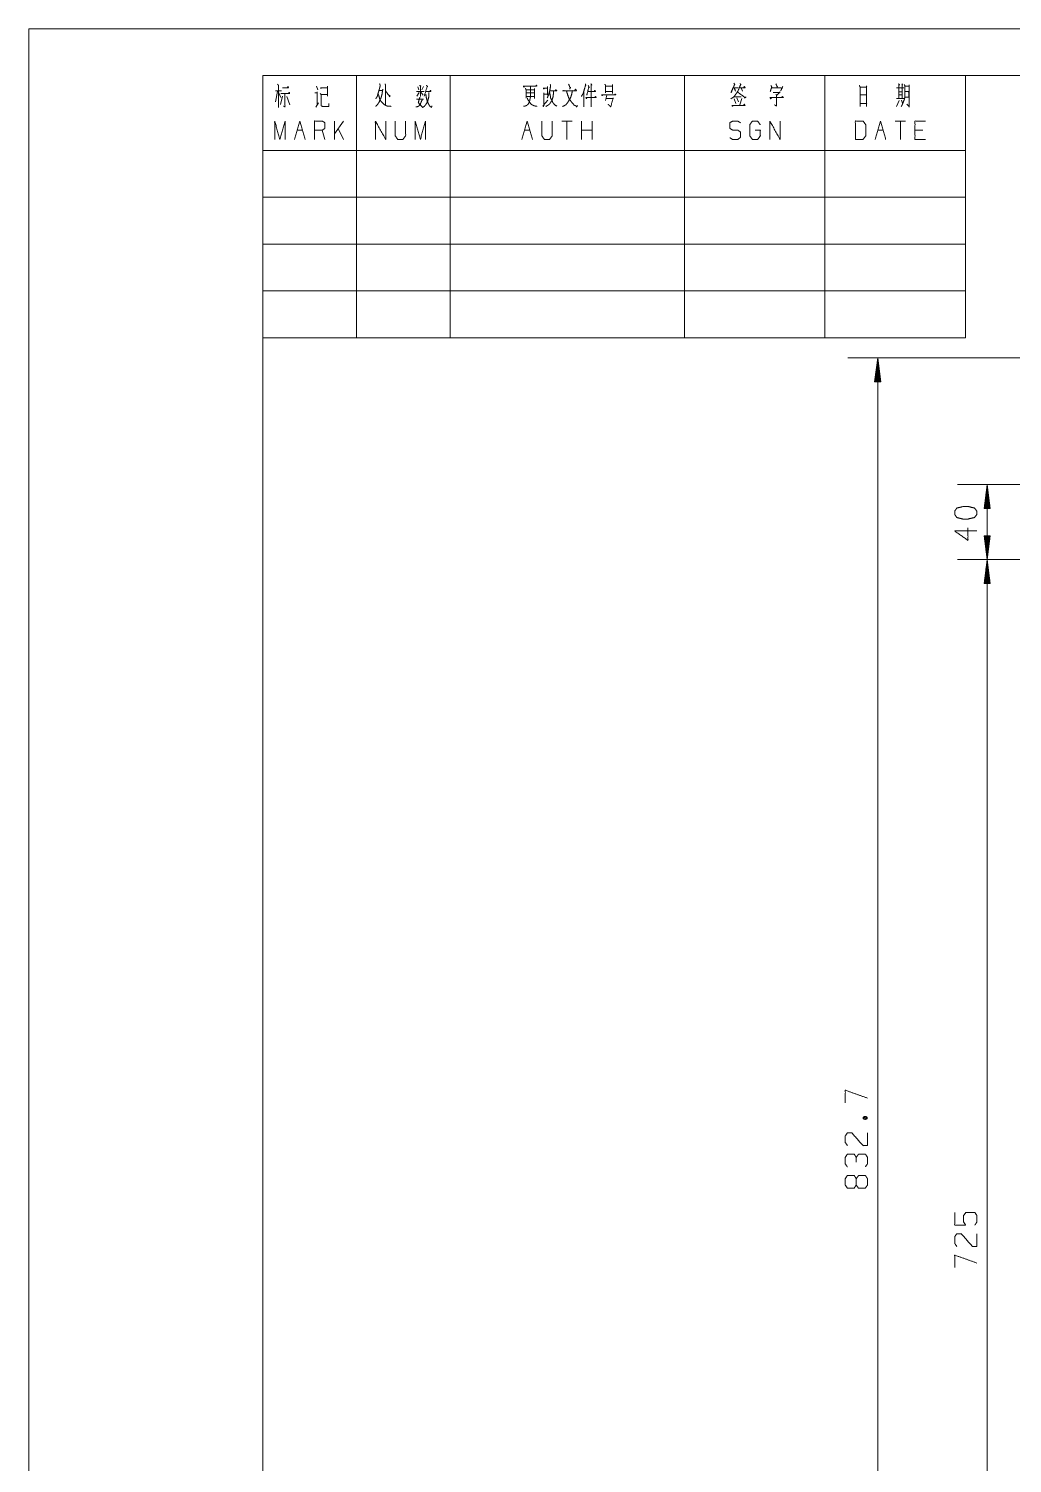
# Model space of a CAD drawing. Header units: millimetres. Extents: x 0 to 420, y 0 to 297.
# Drawn here: x 0 to 105, y 143.9 to 297 of the extents above; entities that cross this region are included whole.
import ezdxf

# ---------------------------------------------------------------- set-up
doc = ezdxf.new("R2010")
doc.units = ezdxf.units.MM
doc.layers.add('101', color=7, linetype='Continuous', true_color=0xffffff)

msp = doc.modelspace()

# ---------------------------------------------------------------- linework, layer by layer
at = {"layer": '101', "color": 133, "linetype": 'Continuous', "lineweight": 18}
for p, q in [((420, 297), (0, 297)), ((0, 297), (0, 0)), ((25, 292), (100, 292)), ((25, 292), (25, 5)), ((25, 292), (100, 292)), ((25, 292), (25, 264)), ((415, 292), (25, 292)), ((25, 292), (100, 292)), ((35, 292), (35, 264)), ((45, 292), (45, 264)), ((70, 292), (70, 264)), ((85, 292), (85, 264)), ((100, 292), (100, 264)), ((25, 284), (100, 284)), ((25, 279), (100, 279)), ((25, 274), (100, 274)), ((25, 269), (100, 269)), ((25, 264), (100, 264))]:
    msp.add_line(p, q, dxfattribs=at)
at = {"layer": '101', "color": 72, "linetype": 'Continuous', "lineweight": 18}
for p, q in [((62.33, 291.05), (62.33, 290.09)), ((93.22, 291.13), (93.33, 290.98)), ((26.57, 290.3), (26.35, 289.18)), ((26.36, 290.36), (26.98, 290.36)), ((26.69, 290.14), (26.91, 289.66)), ((27.11, 289.78), (26.88, 288.91)), ((27.56, 289.76), (27.87, 288.87)), ((30.74, 290.88), (30.87, 290.49)), ((31.13, 290.07), (31.22, 289.97)), ((37.42, 290.41), (37.77, 290.41)), ((41.4, 289.47), (42.16, 289.47)), ((41.69, 290.2), (41.43, 289.78)), ((41.53, 290.78), (41.66, 290.49)), ((41.88, 290.18), (42.11, 289.91)), ((42.14, 290.82), (41.95, 290.49)), ((53.1, 289.76), (53.98, 289.76)), ((53.11, 290.49), (53.99, 290.49)), ((53.11, 290.14), (53.98, 290.14)), ((54.01, 290.63), (54.01, 289.56)), ((55, 290.16), (55, 288.89)), ((55.02, 290.01), (55.35, 290.01)), ((55.4, 290.82), (55.37, 289.89)), ((59.27, 290.28), (59.27, 288.65)), ((61.56, 290.86), (62.32, 290.86)), ((61.56, 290.28), (62.32, 290.28)), ((61.73, 289.91), (61.56, 289.33)), ((61.6, 289.56), (62.33, 289.56)), ((75.31, 289.52), (75.48, 289.02)), ((75.35, 289.72), (76.07, 289.72)), ((75.6, 289.62), (75.76, 289.2)), ((76.13, 289.56), (75.92, 288.89)), ((76.04, 290.67), (76.21, 290.34)), ((92.86, 289.95), (93.25, 289.95)), ((30.65, 288.62), (30.93, 289.08)), ((92.92, 289.33), (92.65, 288.71)), ((93.18, 289.37), (93.28, 289.04)), ((93.75, 288.94), (94, 288.69)), ((33.59, 287.14), (32.63, 285.78)), ((32.63, 285.18), (32.63, 287.14)), ((58.02, 287.14), (56.9, 287.14)), ((57.46, 287.14), (57.46, 285.18)), ((59.02, 285.18), (59.02, 287.14)), ((60.14, 285.18), (60.14, 287.14)), ((93.6, 287.14), (92.49, 287.14)), ((93.05, 287.14), (93.05, 285.18)), ((28.66, 286.17), (29.22, 286.17)), ((31.62, 285.18), (31.34, 286.17)), ((33.59, 285.18), (33.04, 286.36)), ((52.94, 286.17), (53.49, 286.17)), ((60.14, 286.17), (59.02, 286.17)), ((90.65, 286.17), (91.2, 286.17)), ((95.45, 286.17), (94.61, 286.17)), ((89.09, 180.65), (89.52, 180.81))]:
    msp.add_line(p, q, dxfattribs=at)
at = {"layer": '101', "color": 22, "linetype": 'Continuous', "lineweight": 18}
for p, q in [((124.04, 261.86), (87.46, 261.86)), ((90.63, 261.86), (90.3, 259.32)), ((90.46, 259.32), (90.46, 260.51)), ((90.51, 259.32), (90.51, 260.9)), ((90.56, 259.32), (90.56, 261.28)), ((90.61, 259.32), (90.61, 261.67)), ((90.63, 95.33), (90.63, 261.86)), ((90.97, 259.32), (90.63, 261.86)), ((90.66, 259.32), (90.66, 261.67)), ((90.71, 259.32), (90.71, 261.28)), ((90.76, 259.32), (90.76, 260.9)), ((90.81, 259.32), (90.81, 260.51)), ((90.3, 259.32), (90.3, 259.35)), ((90.3, 259.32), (90.3, 259.35)), ((90.3, 259.32), (90.97, 259.32)), ((90.36, 259.32), (90.36, 259.74)), ((90.41, 259.32), (90.41, 260.12)), ((90.86, 259.32), (90.86, 260.12)), ((90.91, 259.32), (90.91, 259.74)), ((90.96, 259.32), (90.96, 259.35)), ((90.96, 259.32), (90.96, 259.35)), ((118.64, 248.33), (99.14, 248.33)), ((102.31, 248.33), (101.98, 245.79)), ((102.29, 245.79), (102.29, 248.13)), ((102.65, 245.79), (102.31, 248.33)), ((102.31, 240.33), (102.31, 248.33)), ((102.34, 245.79), (102.34, 248.13)), ((102.09, 245.79), (102.09, 246.59)), ((102.14, 245.79), (102.14, 246.97)), ((102.19, 245.79), (102.19, 247.36)), ((102.24, 245.79), (102.24, 247.75)), ((102.39, 245.79), (102.39, 247.75)), ((102.44, 245.79), (102.44, 247.36)), ((102.49, 245.79), (102.49, 246.97)), ((102.54, 245.79), (102.54, 246.59)), ((101.98, 245.79), (101.98, 245.82)), ((101.98, 245.79), (101.98, 245.82)), ((101.98, 245.79), (102.65, 245.79)), ((102.03, 245.79), (102.03, 246.2)), ((102.59, 245.79), (102.59, 246.2)), ((102.64, 245.79), (102.64, 245.82)), ((102.64, 245.79), (102.64, 245.82)), ((101.98, 242.87), (102.31, 240.33)), ((102.65, 242.87), (101.98, 242.87)), ((101.98, 242.87), (101.98, 242.83)), ((101.98, 242.87), (101.98, 242.83)), ((102.03, 242.87), (102.03, 242.45)), ((102.09, 242.87), (102.09, 242.06)), ((102.14, 242.87), (102.14, 241.68)), ((102.19, 242.87), (102.19, 241.29)), ((102.24, 242.87), (102.24, 240.9)), ((102.29, 242.87), (102.29, 240.52)), ((102.31, 240.33), (102.65, 242.87)), ((102.34, 242.87), (102.34, 240.52)), ((102.39, 242.87), (102.39, 240.9)), ((102.44, 242.87), (102.44, 241.29)), ((102.49, 242.87), (102.49, 241.68)), ((102.54, 242.87), (102.54, 242.06)), ((102.59, 242.87), (102.59, 242.45)), ((102.64, 242.87), (102.64, 242.83)), ((102.64, 242.87), (102.64, 242.83)), ((118.64, 240.33), (99.14, 240.33)), ((119.24, 240.33), (99.14, 240.33)), ((102.31, 240.33), (101.98, 237.79)), ((102.14, 237.79), (102.14, 238.97)), ((102.19, 237.79), (102.19, 239.36)), ((102.24, 237.79), (102.24, 239.75)), ((102.29, 237.79), (102.29, 240.13)), ((102.31, 95.33), (102.31, 240.33)), ((102.65, 237.79), (102.31, 240.33)), ((102.34, 237.79), (102.34, 240.13)), ((102.39, 237.79), (102.39, 239.75)), ((102.44, 237.79), (102.44, 239.36)), ((102.49, 237.79), (102.49, 238.97)), ((101.98, 237.79), (101.98, 237.82)), ((101.98, 237.79), (101.98, 237.82)), ((101.98, 237.79), (102.65, 237.79)), ((102.03, 237.79), (102.03, 238.2)), ((102.09, 237.79), (102.09, 238.59)), ((102.54, 237.79), (102.54, 238.59)), ((102.59, 237.79), (102.59, 238.2)), ((102.64, 237.79), (102.64, 237.82)), ((102.64, 237.79), (102.64, 237.82))]:
    msp.add_line(p, q, dxfattribs=at)
at = {"layer": '101', "color": 72, "linetype": 'Continuous', "lineweight": 18}
for points, knots in [([(26.57, 291.07), (26.67, 290.94), (26.67, 288.6)], [0, 0, 0.064393, 1, 1]), ([(37.46, 291.13), (37.53, 290.94), (37.46, 290.67), (37.43, 290.53), (37.37, 290.34), (37.31, 290.14), (37.26, 289.95), (37.21, 289.78), (37.14, 289.66), (37.05, 289.52)], [0, 0, 0.116545, 0.278927, 0.365002, 0.478708, 0.603961, 0.717668, 0.817418, 0.901357, 1, 1]), ([(38.05, 291.11), (38.1, 290.96), (38.1, 288.87)], [0, 0, 0.06955, 1, 1]), ([(52.91, 290.86), (52.88, 290.76), (52.79, 290.88), (54.27, 290.88), (54.2, 290.98), (54.14, 290.88)], [0, 0, 0.054227, 0.130909, 0.87613, 0.940043, 1, 1]), ([(55.67, 291.05), (55.72, 290.96), (55.63, 290.41), (55.51, 289.99), (55.47, 289.85), (55.35, 289.62)], [0, 0, 0.062603, 0.440485, 0.727862, 0.828992, 1, 1]), ([(57.64, 291.07), (57.81, 290.65), (57.83, 290.76), (57.75, 290.55)], [0, 0, 0.581176, 0.716263, 1, 1]), ([(59.43, 291.13), (59.46, 290.98), (59.26, 290.34), (59.19, 290.09), (59.1, 289.95), (59, 289.76)], [0, 0, 0.101083, 0.561706, 0.738774, 0.854629, 1, 1]), ([(60.01, 291.13), (60.12, 290.98), (60.06, 291.05), (60.06, 288.65)], [0, 0, 0.069697, 0.101625, 1, 1]), ([(61.5, 291.07), (61.57, 290.98), (61.57, 290.14)], [0, 0, 0.115189, 1, 1]), ([(75.94, 291.15), (76.05, 291.03), (76.01, 291.05), (75.72, 290.38), (75.58, 290.14), (75.44, 289.95), (75.28, 289.72), (74.96, 289.52)], [0, 0, 0.080396, 0.103261, 0.444362, 0.576789, 0.688375, 0.819716, 1, 1]), ([(75.29, 291.17), (75.39, 291.03), (75.37, 291.07), (74.97, 290.16), (75.2, 290.69), (75.72, 290.69), (75.31, 290.69), (75.45, 290.34)], [0, 0, 0.057042, 0.07334, 0.392466, 0.581127, 0.745774, 0.87749, 1, 1]), ([(79.77, 291.11), (79.89, 290.82), (79.93, 290.86), (79.89, 290.76)], [0, 0, 0.644011, 0.768354, 1, 1]), ([(92.86, 291.13), (92.97, 290.98), (92.9, 291.07), (92.9, 289.56), (92.62, 289.56), (93.47, 289.56), (93.25, 289.56), (93.25, 291.07), (93.25, 290.67), (92.64, 290.67), (93.43, 290.67), (93.25, 290.67), (93.25, 290.26), (92.87, 290.26)], [0, 0, 0.025061, 0.039924, 0.243199, 0.280605, 0.39479, 0.42432, 0.627595, 0.680502, 0.763188, 0.869498, 0.893122, 0.948813, 1, 1]), ([(93.49, 291.03), (93.53, 290.88), (93.53, 289.7), (93.47, 289.43), (93.34, 289.12), (93.25, 288.87), (93.14, 288.69)], [0, 0, 0.062372, 0.548434, 0.661879, 0.800828, 0.909362, 1, 1]), ([(93.53, 290.86), (94, 290.86), (94, 290.98), (94, 288.62), (94, 290.28), (93.56, 290.28), (93.97, 290.28), (93.97, 289.7), (93.56, 289.7)], [0, 0, 0.072646, 0.091913, 0.457973, 0.714856, 0.782961, 0.846526, 0.936435, 1, 1]), ([(26.92, 290.07), (27.87, 290.07), (27.81, 290.24), (27.74, 290.09)], [0, 0, 0.737857, 0.874089, 1, 1]), ([(27.1, 290.69), (27.73, 290.69), (27.68, 290.82), (27.64, 290.74)], [0, 0, 0.736257, 0.890366, 1, 1]), ([(27.36, 290.07), (27.36, 288.65), (27.2, 288.73)], [0, 0, 0.887515, 1, 1]), ([(30.55, 290.14), (30.8, 290.14), (30.8, 290.26), (30.8, 288.81)], [0, 0, 0.136549, 0.204721, 1, 1]), ([(31.28, 290.69), (31.21, 290.63), (31.15, 290.69), (31.88, 290.69), (31.88, 290.88), (31.88, 289.78), (31.88, 289.97), (31.22, 289.97), (31.22, 288.83), (31.24, 288.75), (31.35, 288.71), (32.04, 288.71), (32.04, 289.02)], [0, 0, 0.017819, 0.033666, 0.169515, 0.204099, 0.407776, 0.442364, 0.564628, 0.775991, 0.791603, 0.814658, 0.942357, 1, 1]), ([(37.8, 290.55), (37.71, 289.95), (37.65, 289.76), (37.62, 289.62), (37.53, 289.47), (37.46, 289.31), (37.42, 289.18), (37.31, 289.02), (37.23, 288.89), (37.04, 288.71)], [0, 0, 0.296659, 0.392137, 0.46442, 0.547267, 0.635799, 0.700206, 0.795426, 0.869797, 1, 1]), ([(37.31, 290.01), (37.37, 289.87), (37.42, 289.7), (37.45, 289.56), (37.59, 289.27), (37.67, 289.18), (37.87, 288.98), (37.99, 288.87), (38.13, 288.79), (38.34, 288.73), (38.53, 288.73), (38.68, 288.71)], [0, 0, 0.075191, 0.157626, 0.228751, 0.384956, 0.438117, 0.578248, 0.65344, 0.734339, 0.837348, 0.928887, 1, 1]), ([(38.08, 290.38), (38.56, 289.72), (38.56, 289.91)], [0, 0, 0.814818, 1, 1]), ([(41.73, 290.94), (41.86, 290.88), (41.81, 290.92), (41.81, 289.76), (41.81, 290.3), (41.4, 290.3), (42.22, 290.3)], [0, 0, 0.046318, 0.069123, 0.437816, 0.608997, 0.739331, 1, 1]), ([(41.76, 289.68), (41.59, 289.1), (42.03, 288.62)], [0, 0, 0.483237, 1, 1]), ([(42.73, 290.2), (42.73, 289.95), (42.7, 289.68), (42.63, 289.39), (42.51, 289.1), (42.38, 288.89), (42.23, 288.71), (42.03, 288.58)], [0, 0, 0.134106, 0.280228, 0.441583, 0.610314, 0.742762, 0.870657, 1, 1]), ([(42.46, 290.96), (42.6, 290.82), (42.55, 290.86), (42.22, 289.8)], [0, 0, 0.143537, 0.187773, 1, 1]), ([(42.38, 290.01), (42.42, 289.8), (42.46, 289.56), (42.55, 289.27), (42.67, 288.98), (42.8, 288.75), (42.99, 288.6), (43.04, 288.75)], [0, 0, 0.122124, 0.267694, 0.442444, 0.622807, 0.774615, 0.912625, 1, 1]), ([(42.44, 290.28), (42.93, 290.28), (42.9, 290.45), (42.85, 290.34)], [0, 0, 0.634119, 0.848445, 1, 1]), ([(53.57, 290.88), (53.57, 289.72), (53.52, 289.58), (53.51, 289.41), (53.45, 289.2), (53.38, 289.04), (53.29, 288.91), (53.16, 288.81), (53.03, 288.75), (52.82, 288.73)], [0, 0, 0.455623, 0.515134, 0.580482, 0.665033, 0.736192, 0.79598, 0.861823, 0.919058, 1, 1]), ([(53.01, 290.63), (53.1, 290.49), (53.1, 289.58)], [0, 0, 0.156848, 1, 1]), ([(53.22, 289.6), (53.29, 289.43), (53.38, 289.29), (53.48, 289.16), (53.55, 289.04), (53.63, 288.94), (53.76, 288.87), (53.9, 288.79), (54.07, 288.75), (54.26, 288.71)], [0, 0, 0.124249, 0.240531, 0.35103, 0.449957, 0.536949, 0.636896, 0.752292, 0.866372, 1, 1]), ([(55.06, 290.65), (54.99, 290.57), (54.93, 290.65), (55.37, 290.65)], [0, 0, 0.169755, 0.325542, 1, 1]), ([(56.04, 290.36), (56.03, 290.16), (56, 289.95), (55.97, 289.72), (55.91, 289.52), (55.84, 289.33), (55.75, 289.18), (55.65, 289.02), (55.54, 288.91), (55.41, 288.81), (55.21, 288.71)], [0, 0, 0.105429, 0.211651, 0.328282, 0.437572, 0.539265, 0.625346, 0.724284, 0.79827, 0.883378, 1, 1]), ([(55.62, 290.18), (55.65, 289.99), (55.69, 289.8), (55.72, 289.6), (55.81, 289.43), (55.88, 289.29), (55.95, 289.12), (56.06, 288.98), (56.2, 288.83), (56.39, 288.73)], [0, 0, 0.109654, 0.220947, 0.342501, 0.451483, 0.545868, 0.651144, 0.754315, 0.874064, 1, 1]), ([(55.67, 290.38), (56.38, 290.38), (56.29, 290.49), (56.17, 290.36)], [0, 0, 0.696293, 0.830826, 1, 1]), ([(57.14, 290.45), (57.05, 290.34), (57.01, 290.38), (58.48, 290.38), (58.38, 290.55), (58.28, 290.41)], [0, 0, 0.066333, 0.095822, 0.818123, 0.913284, 1, 1]), ([(58.04, 290.41), (57.97, 290.01), (57.83, 289.6), (57.56, 289.16), (57.33, 288.87), (56.99, 288.69)], [0, 0, 0.190069, 0.398701, 0.640199, 0.817216, 1, 1]), ([(57.42, 290.3), (57.49, 290.07), (57.66, 289.58), (57.94, 289.18), (58.25, 288.83), (58.53, 288.71), (58.59, 288.79), (58.48, 288.62)], [0, 0, 0.103286, 0.330833, 0.538837, 0.740597, 0.872112, 0.915905, 1, 1]), ([(59.58, 289.66), (59.55, 289.52), (59.48, 289.66), (60.58, 289.66), (60.5, 289.78), (60.47, 289.68)], [0, 0, 0.08907, 0.186879, 0.848313, 0.935185, 1, 1]), ([(59.74, 290.92), (59.84, 290.69), (59.79, 290.78), (59.58, 289.91)], [0, 0, 0.200658, 0.282145, 1, 1]), ([(59.68, 290.3), (60.5, 290.3), (60.44, 290.45), (60.37, 290.3)], [0, 0, 0.720068, 0.857376, 1, 1]), ([(61.28, 289.91), (61.23, 289.85), (61.15, 289.95), (62.68, 289.95), (62.6, 290.01), (62.49, 289.91)], [0, 0, 0.038001, 0.105809, 0.873511, 0.927246, 1, 1]), ([(62.4, 289.62), (62.13, 288.65), (61.85, 288.94)], [0, 0, 0.71586, 1, 1]), ([(75.66, 290.26), (75.85, 290.09), (76.04, 289.97), (76.18, 289.87), (76.39, 289.7), (76.58, 289.68), (76.42, 289.6)], [0, 0, 0.194845, 0.370351, 0.508814, 0.712321, 0.860156, 1, 1]), ([(75.89, 290.69), (76.48, 290.69), (76.4, 290.84), (76.33, 290.74)], [0, 0, 0.669422, 0.855054, 1, 1]), ([(79.33, 289.68), (79.21, 289.52), (79.13, 289.66), (80.57, 289.66), (80.44, 289.76), (80.37, 289.68)], [0, 0, 0.096613, 0.17732, 0.867547, 0.947356, 1, 1]), ([(79.24, 290.92), (79.36, 290.69), (79.33, 290.78), (79.15, 290.28)], [0, 0, 0.294025, 0.394866, 1, 1]), ([(79.32, 290.67), (80.43, 290.67), (80.5, 290.84), (80.28, 290.36)], [0, 0, 0.611939, 0.711554, 1, 1]), ([(79.48, 290.2), (80.15, 290.2), (80.21, 290.26), (79.87, 289.89), (79.77, 289.97), (79.84, 289.89), (79.84, 288.73), (79.62, 288.87)], [0, 0, 0.230144, 0.259318, 0.430979, 0.476011, 0.513789, 0.910079, 1, 1]), ([(88.67, 290.94), (88.75, 290.78), (88.75, 288.69), (88.75, 289.02), (89.45, 289.02), (89.45, 288.71), (89.45, 290.88), (89.45, 290.76), (88.76, 290.76), (88.76, 289.95), (89.46, 289.95)], [0, 0, 0.022322, 0.280074, 0.320905, 0.407511, 0.44579, 0.713751, 0.729062, 0.813864, 0.913394, 1, 1]), ([(42.01, 289.41), (41.89, 289.16), (41.82, 288.98), (41.69, 288.79), (41.56, 288.69), (41.34, 288.65)], [0, 0, 0.251055, 0.434029, 0.64262, 0.795766, 1, 1]), ([(55.03, 288.89), (54.94, 288.71), (54.88, 288.73), (55.41, 289.37)], [0, 0, 0.187521, 0.244051, 1, 1]), ([(75.23, 288.81), (75.12, 288.71), (75.07, 288.81), (76.46, 288.81), (76.39, 288.94), (76.29, 288.79)], [0, 0, 0.078897, 0.135659, 0.837617, 0.910404, 1, 1]), ([(26.26, 285.18), (26.26, 287.14), (26.82, 285.18), (27.37, 287.14), (27.37, 285.18)], [0, 0, 0.245192, 0.5, 0.754808, 1, 1]), ([(30.51, 285.18), (30.51, 287.14), (31.34, 287.14), (31.62, 286.96), (31.62, 286.36), (31.34, 286.17), (30.51, 286.17)], [0, 0, 0.400952, 0.571035, 0.639278, 0.761676, 0.829917, 1, 1]), ([(37.01, 285.18), (37.01, 287.14), (38.12, 285.18), (38.12, 287.14)], [0, 0, 0.317574, 0.682426, 1, 1]), ([(39.13, 287.14), (39.13, 285.57), (39.39, 285.18), (39.95, 285.18), (40.24, 285.57), (40.24, 287.14)], [0, 0, 0.337152, 0.438599, 0.557781, 0.662848, 1, 1]), ([(41.25, 285.18), (41.25, 287.14), (41.81, 285.18), (42.36, 287.14), (42.36, 285.18)], [0, 0, 0.245192, 0.5, 0.754808, 1, 1]), ([(54.78, 287.14), (54.78, 285.57), (55.05, 285.18), (55.6, 285.18), (55.89, 285.57), (55.89, 287.14)], [0, 0, 0.337152, 0.438599, 0.557781, 0.662848, 1, 1]), ([(74.85, 285.36), (75.13, 285.18), (75.7, 285.18), (75.98, 285.39), (75.98, 285.97), (75.7, 286.17), (75.15, 286.17), (74.85, 286.36), (74.85, 286.96), (75.15, 287.14), (75.7, 287.14), (75.98, 286.96)], [0, 0, 0.068035, 0.184054, 0.254521, 0.372333, 0.442799, 0.555843, 0.626367, 0.748393, 0.81892, 0.931964, 1, 1]), ([(77.55, 286.17), (78.1, 286.17), (78.1, 285.57), (77.82, 285.18), (77.25, 285.18), (76.97, 285.57), (76.97, 286.75), (77.27, 287.14), (77.81, 287.14), (78.09, 286.75)], [0, 0, 0.103295, 0.214797, 0.304261, 0.410274, 0.499739, 0.718892, 0.809956, 0.910533, 1, 1]), ([(79.11, 285.18), (79.11, 287.14), (80.22, 285.18), (80.22, 287.14)], [0, 0, 0.317574, 0.682426, 1, 1]), ([(88.25, 285.18), (89.07, 285.18), (89.36, 285.57), (89.36, 286.75), (89.07, 287.14), (88.25, 287.14), (88.25, 285.18)], [0, 0, 0.142133, 0.227159, 0.431787, 0.516817, 0.65895, 1, 1]), ([(90.37, 285.18), (90.93, 287.14), (91.48, 285.18)], [0, 0, 0.5, 1, 1]), ([(95.73, 285.18), (94.61, 285.18), (94.61, 287.14), (95.73, 287.14)], [0, 0, 0.265389, 0.734611, 1, 1]), ([(101.22, 245.49), (100.97, 245.83), (100.27, 246), (99.8, 246), (99.07, 245.83), (98.85, 245.49), (98.85, 245.16), (99.07, 244.82), (99.8, 244.64), (100.27, 244.66), (100.97, 244.82), (101.22, 245.16), (101.22, 245.49)], [0, 0, 0.067527, 0.183972, 0.260584, 0.380942, 0.446142, 0.500305, 0.565505, 0.685865, 0.76253, 0.87831, 0.945837, 1, 1]), ([(100.27, 243.73), (100.27, 242.38), (98.85, 243.39), (101.22, 243.39)], [0, 0, 0.245868, 0.565295, 1, 1]), ([(89.54, 182.84), (87.17, 183.69), (87.17, 182.34)], [0, 0, 0.652471, 1, 1]), ([(89.52, 180.65), (89.52, 180.81), (89.29, 180.9), (89.09, 180.81), (89.09, 180.65), (89.29, 180.56), (89.52, 180.65), (89.09, 180.81)], [0, 0, 0.093967, 0.236776, 0.365957, 0.459924, 0.589104, 0.731914, 1, 1]), ([(87.39, 177.79), (87.17, 178.11), (87.17, 178.8), (87.39, 179.13), (87.87, 179.13), (89.07, 177.77), (89.54, 177.79), (89.54, 179.13)], [0, 0, 0.069691, 0.192976, 0.265273, 0.350227, 0.674741, 0.759753, 1, 1]), ([(88.34, 176.52), (88.12, 176.86), (87.39, 176.86), (87.17, 176.52), (87.17, 175.83), (87.39, 175.5)], [0, 0, 0.153879, 0.429856, 0.583733, 0.846129, 1, 1]), ([(89.32, 175.51), (89.54, 175.83), (89.54, 176.52), (89.32, 176.86), (88.59, 176.86), (88.34, 176.52), (88.34, 176.01)], [0, 0, 0.124118, 0.343685, 0.472446, 0.703377, 0.836734, 1, 1]), ([(88.34, 173.56), (88.12, 173.24), (87.39, 173.24), (87.17, 173.56), (87.17, 174.24), (87.39, 174.58), (88.12, 174.58), (88.34, 174.24), (88.34, 173.56), (88.59, 173.22), (89.29, 173.22), (89.54, 173.56), (89.54, 174.24), (89.32, 174.58), (88.59, 174.58), (88.34, 174.24)], [0, 0, 0.047574, 0.136085, 0.183658, 0.267814, 0.317165, 0.405677, 0.455029, 0.539185, 0.590297, 0.675756, 0.726868, 0.811024, 0.860375, 0.948887, 1, 1]), ([(101, 169.28), (101.22, 169.62), (101.22, 170.31), (101, 170.64), (100.05, 170.64), (99.8, 170.31), (99.8, 169.62), (100.02, 169.28), (98.85, 169.28), (98.85, 170.64)], [0, 0, 0.062228, 0.168343, 0.230571, 0.376815, 0.441265, 0.54738, 0.609608, 0.79049, 1, 1]), ([(99.07, 167.02), (98.85, 167.34), (98.85, 168.03), (99.07, 168.37), (99.55, 168.37), (100.75, 167), (101.22, 167.02), (101.22, 168.37)], [0, 0, 0.069694, 0.192978, 0.265275, 0.350228, 0.674741, 0.759753, 1, 1]), ([(101.22, 165.24), (98.85, 166.09), (98.85, 164.75)], [0, 0, 0.652471, 1, 1])]:
    msp.add_open_spline(points, degree=1, knots=knots, dxfattribs=at)
for points in [[(28.38, 285.18), (28.94, 287.14), (29.5, 285.18)], [(52.66, 285.18), (53.22, 287.14), (53.77, 285.18)]]:
    msp.add_open_spline(points, degree=1, dxfattribs=at)

doc.saveas('drawing.dxf')
